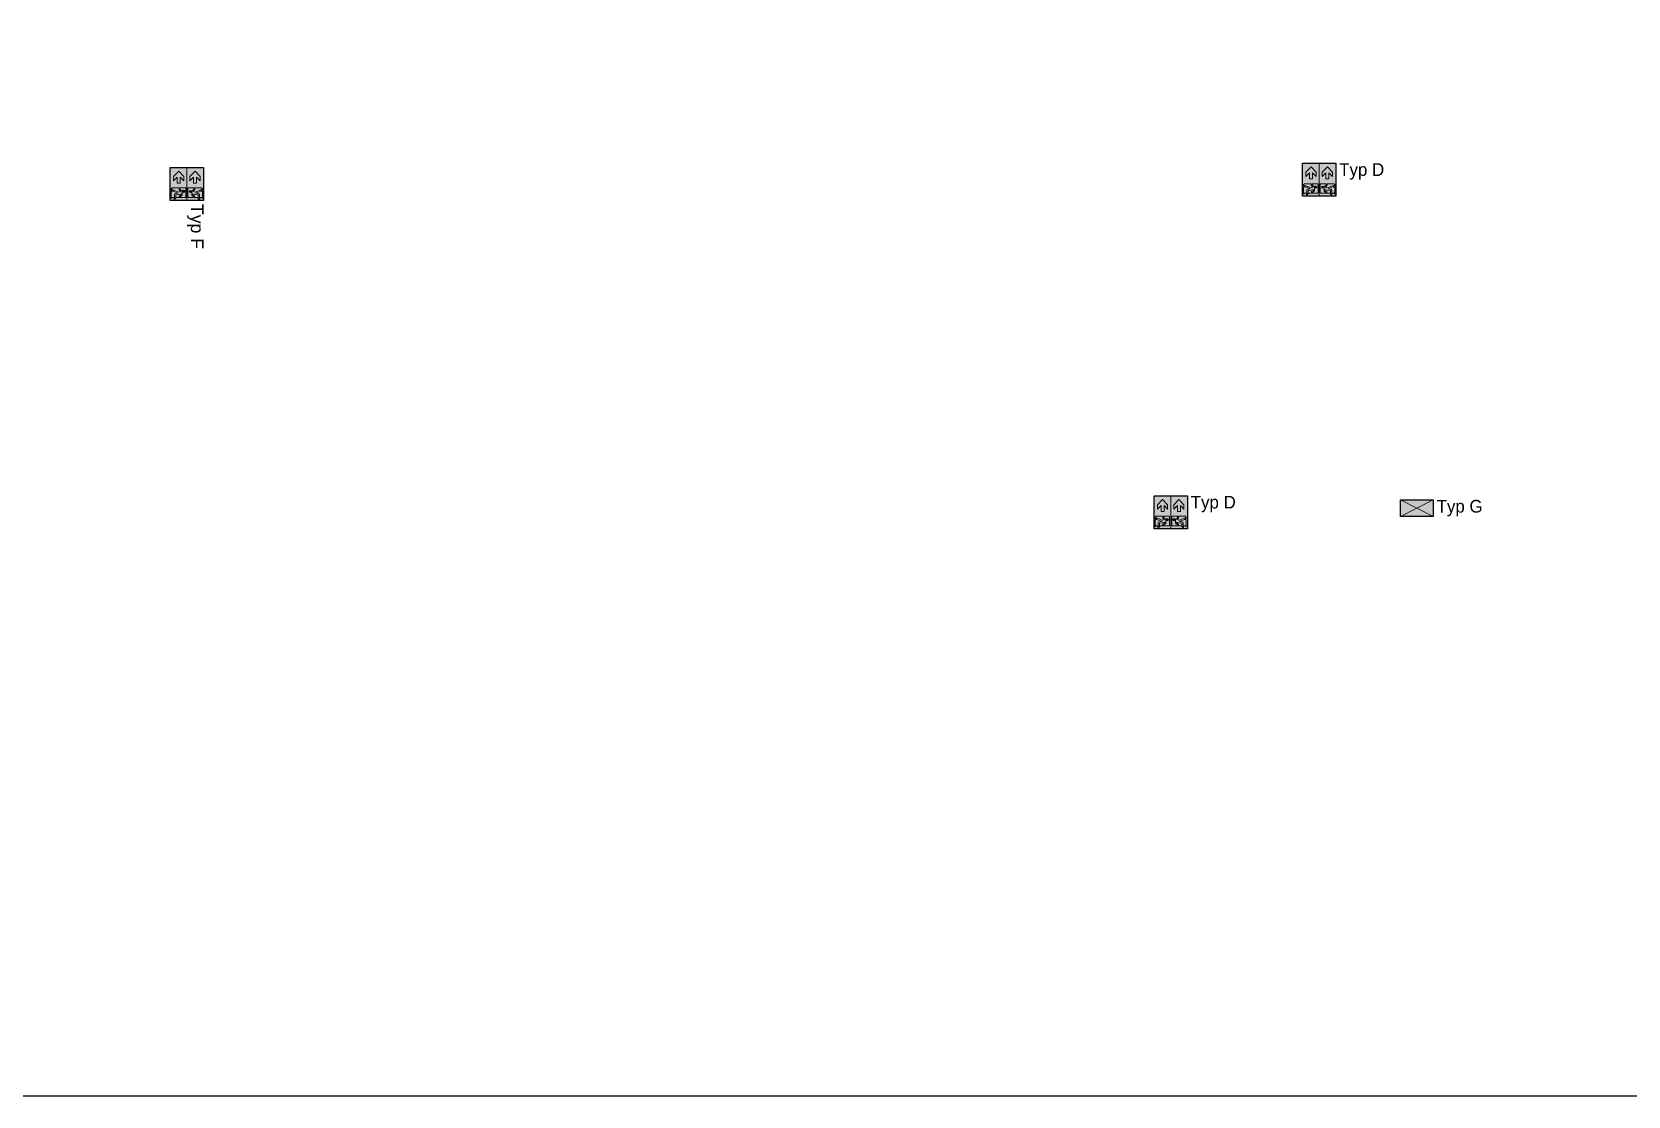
# Model space of a CAD drawing. Header units: millimetres. Extents: x 0 to 219001, y 0 to 181336.
# Drawn here: x 58443 to 90045, y 0 to 21067 of the extents above; entities that cross this region are included whole.
import ezdxf
from ezdxf.enums import TextEntityAlignment as Align

# ---------------------------------------------------------------- set-up
doc = ezdxf.new("R2018")
doc.units = ezdxf.units.MM
doc.header["$XCLIPFRAME"] = 2
for name, color, linetype, true_color in [('din_SIBEL_10_emergency_lighting', 114, 'Continuous', 0x20a956), ('din_SIBEL_50_type_name', 114, 'Continuous', 0x20a956), ('din_SIBEL_51_typenumber', 114, 'Continuous', 0x20a956), ('din_SIBEL_52_info', 114, 'Continuous', 0x20a956), ('din_SIBEL_53_additional_1', 114, 'Continuous', 0x20a956), ('din_SIBEL_54_additional_2', 114, 'Continuous', 0x20a956), ('din_SIBEL_61_labeling', 114, 'Continuous', 0x20a956)]:
    doc.layers.add(name, color=color, linetype=linetype, true_color=true_color)
doc.layers.add('din_SIBEL_10_emergency_lighting_yellow', color=40, linetype='Continuous')
doc.layers.add('din_SIBEL_31_color_white', color=255, linetype='Continuous')
doc.layers.add('din_SIBEL_32_color_black', color=250, linetype='Continuous', lineweight=0)
doc.layers.add('DIN_SIBEL_40_UMRISS', color=250, linetype='Continuous', plot=False)
doc.styles.get("Standard").update_dxf_attribs({"font": 'arial.ttf'})
picture_1 = doc.add_image_def('image1.jpg', size_in_pixel=(7021, 4967))

# ---------------------------------------------------------------- blocks, each defined once
blk = doc.blocks.new('STANDARDMASK_RZ_PLPR')
h = blk.add_hatch(color=256)
h.dxf.hatch_style = 1
h.paths.add_polyline_path([(328.0590986455944, 329.9779836250448), (-326.4183070866212, 329.9779836250503), (-326.4183070866112, 1.1227e-12), (328.0590986455917, -1.5916e-12)])
h.paths.add_polyline_path([(77.81306945732206, 136.8709992295912), (105.8964784401116, 136.870999229591, -0.2399524395792834), (108.9284831361096, 135.3270278762287), (132.1836790159464, 103.3511335414392, 0.239952439579283), (147.3437024959427, 95.63127677462478), (213.8733964769554, 95.63127677462421, 0.2840790438404102), (233.9929941749574, 108.0658719919632), (250.2700906326337, 140.6200649073143, 1), (233.5037592176288, 149.0032306148168), (217.2266627599593, 116.4490376994695, -0.2840790438404423), (213.8733964769586, 114.3766051632458), (191.3790024106172, 114.376605163246), (205.2005565498948, 152.0673701953254, 0.0687858006254984), (208.4729908414031, 167.1157506353805), (212.3689678319387, 217.7634515122321, -0.391902231199242), (216.1069905823544, 221.2249769783859), (265.266353343536, 221.2249769783855, 0.363158835613552), (296.6332872375643, 247.468436722454), (265.2663533435335, 247.4684367224561), (216.1069905823565, 247.4684367224565, 0.3919022311992351), (186.2028085790394, 219.7762329932337), (182.8642089247691, 176.3744374878275), (142.9018054084577, 273.780347262224, 0.3042679099072631), (129.0277840043822, 283.0845606608373), (110.7183565555829, 283.0845606608375), (158.0136683592217, 167.80513627843, -0.1873489039227215), (158.0650234725165, 165.0913583761186), (144.5267429385773, 128.1730679001901, -0.5998762433504822), (137.9748777782599, 127.2587391500689), (124.0885066160912, 146.3524994980453, 0.2399524395791912), (105.8964784401075, 155.6163276182126), (77.81306945732217, 155.6163276182128), (77.81306945732331, 290.5826920162867), (96.5583978459479, 309.3280204049054), (130.2999889454593, 309.3280204049051), (111.554660556842, 290.5826920162866), (131.5864649011463, 290.5826920162862, 0.1989123673795771), (142.1904239564704, 294.9749956718484), (156.5434486895362, 309.3280204049049), (284.0116817321565, 309.3280204049039), (265.2663533435341, 290.5826920162852), (265.2663533435335, 253.092035239042), (302.7570101207804, 253.0920352390417, -0.4142135623730951), (265.2663533435333, 215.6013784617996), (265.2663533435318, 20.64996322013826), (77.81306945732649, 20.64996322013984)], flags=16)
h.paths.add_polyline_path([(-16.81565623434733, 131.7259740056218), (-136.7857579215277, 131.7259740056229), (-61.8044443670402, 60.49372612885941), (-148.8971452118854, 60.49372612886008), (-255.4495381577168, 161.7184994274171), (-148.8971452118837, 262.943272725975), (-61.80444436703848, 262.9432727259707), (-136.7857579215201, 191.7110248492122), (-16.81565623434687, 191.7110248492112)], flags=16)
h.paths.add_polyline_path([(169.6651785615838, 65.63875135283149, -1), (124.676390428893, 65.63875135283149, -1)], flags=0)
h.paths.add_polyline_path([(328.0591152898477, -0.000376462034879), (-326.4182904423552, -0.000376462032122), (-326.4182904423679, -329.9783600870812), (328.0591152898477, -329.9783600870812)])
h.paths.add_polyline_path([(-16.81563959009247, -131.7263504676555), (-16.81563959009247, -191.7114013112448), (-136.7857412772656, -191.7114013112448), (-61.80442772278462, -262.943649188004), (-148.8971285676299, -262.9436491880077), (-255.4495215134622, -161.7188758894488), (-148.8971285676299, -60.49410259089268), (-61.80442772278468, -60.4941025908927), (-136.7857412772729, -131.7263504676555)], flags=16)
h.paths.add_polyline_path([(77.81308610158237, -20.65033968217426), (265.2663699877875, -20.65033968217426), (265.2663699877875, -215.6017549238356, -0.4142135623730951), (302.7570267650343, -253.0924117010779), (265.2663699877875, -253.0924117010779), (265.2663699877875, -290.5830684783211), (284.01169837641, -309.32839686694), (156.5434653337897, -309.32839686694), (142.1904406007238, -294.9753721338833, 0.1989123673795752), (131.5864815454, -290.5830684783211), (111.5546772010956, -290.5830684783211), (130.3000055897126, -309.32839686694), (96.55841449020129, -309.3283968669401), (77.81308610157691, -290.5830684783211), (77.81308610157691, -155.6167040802472), (105.8964950843623, -155.6167040802472, 0.2399524395791916), (124.088523260346, -146.3528759600801), (137.9748944225149, -127.2591156121038, -0.5998762433504864), (144.5267595828322, -128.1734443622251), (158.0650401167711, -165.0917348381538, -0.1873489039227215), (158.0136850034763, -167.8055127404652), (110.7183731998365, -283.0849371228721), (129.0278006486358, -283.0849371228721, 0.3042679099072641), (142.9018220527114, -273.780723724259), (182.8642255690237, -176.3748139498627), (186.2028252232935, -219.776609455269, 0.3919022311992345), (216.1070072266104, -247.468813184492), (265.2663699877875, -247.4688131844921), (296.6333038818183, -247.4688131844903, 0.3631588356135515), (265.2663699877902, -221.2253534404215), (216.1070072266085, -221.2253534404215, -0.3919022311992395), (212.3689844761929, -217.7638279742676), (208.4730074856578, -167.1161270974161, 0.0687858006254977), (205.2005731941496, -152.0677466573613), (191.3790190548724, -114.3769816252814), (213.8734131212137, -114.3769816252814, -0.2840790438404414), (217.2266794042144, -116.449414161505), (233.5037758618831, -149.0036070768517, 1), (250.2701072768887, -140.6204413693505), (233.9930108192125, -108.0662484539989, 0.2840790438404093), (213.8734131212106, -95.63165323665974), (147.3437191401979, -95.63165323665979, 0.2399524395792825), (132.1836956602014, -103.3515100034741), (108.9284997803644, -135.3274043382634, -0.239952439579283), (105.8964950843664, -136.8713756916257), (77.81308610157691, -136.8713756916257)], flags=16)
h.paths.add_polyline_path([(124.6224961947279, -65.60184271466167, -1), (169.6112843274187, -65.60184271466167, -1)], flags=0)
h = blk.add_hatch(color=256)
h.dxf.hatch_style = 1
h.paths.add_polyline_path([(169.6651785615838, 65.63875135283149, 1), (124.676390428893, 65.63875135283149, 1)])
h.paths.add_polyline_path([(169.6112843274187, -65.60184271466167, 1), (124.6224961947279, -65.60184271466167, 1)])
at = {"layer": 'din_SIBEL_31_color_white'}
h = blk.add_hatch(color=256, dxfattribs=at)
h.dxf.hatch_style = 1
h.paths.add_polyline_path([(-16.81565623434687, 191.7110248492112), (-136.78575792152, 191.7110248492122), (-61.80444436703851, 262.9432727259707), (-148.8971452118837, 262.943272725975), (-255.4495381577168, 161.7184994274171), (-148.8971452118854, 60.4937261288601), (-61.8044443670402, 60.49372612885941), (-136.7857579215277, 131.7259740056229), (-16.8156562343473, 131.7259740056218)])
h.paths.add_polyline_path([(110.7183565555829, 283.0845606608375), (129.0277840043822, 283.0845606608373, -0.3042679099072638), (142.9018054084577, 273.780347262224), (182.8642089247692, 176.3744374878274), (186.2028085790394, 219.7762329932337, -0.3919022311992357), (216.1069905823566, 247.4684367224565), (265.2663533435335, 247.4684367224561), (296.6332872375643, 247.468436722454, -0.3631588356135515), (265.266353343536, 221.2249769783855), (216.1069905823544, 221.2249769783859, 0.3919022311992487), (212.3689678319386, 217.7634515122321), (208.4729908414031, 167.1157506353806, -0.0687858006254986), (205.2005565498948, 152.0673701953255), (191.3790024106173, 114.376605163246), (213.8733964769585, 114.3766051632458, 0.2840790438404443), (217.2266627599593, 116.4490376994695), (233.5037592176284, 149.003230614816, -1), (250.2700906326339, 140.6200649073147), (233.9929941749574, 108.0658719919632, -0.28407904384041), (213.8733964769555, 95.63127677462421), (147.3437024959427, 95.63127677462478, -0.2399524395792828), (132.1836790159464, 103.3511335414392), (108.9284831361096, 135.3270278762287, 0.2399524395792823), (105.8964784401116, 136.870999229591), (77.81306945732206, 136.8709992295912), (77.81306945732649, 20.64996322013982), (265.2663533435316, 20.64996322013826), (265.2663533435333, 215.6013784617996, 0.4142135623730951), (302.7570101207804, 253.0920352390417), (265.2663533435336, 253.092035239042), (265.266353343534, 290.5826920162851), (284.0116817321565, 309.3280204049039), (156.5434486895362, 309.3280204049049), (142.1904239564704, 294.9749956718484, -0.1989123673795776), (131.5864649011463, 290.5826920162862), (111.5546605568419, 290.5826920162865), (130.2999889454593, 309.3280204049051), (96.55839784594787, 309.3280204049054), (77.81306945732331, 290.5826920162867), (77.81306945732217, 155.6163276182128), (105.8964784401075, 155.6163276182126, -0.2399524395791924), (124.0885066160913, 146.3524994980453), (137.9748777782599, 127.2587391500689, 0.599876243350485), (144.5267429385773, 128.1730679001901), (158.0650234725165, 165.0913583761187, 0.1873489039227209), (158.0136683592217, 167.8051362784301)])
h.paths.add_polyline_path([(169.6651785615838, 65.63875135283149, -1), (124.676390428893, 65.63875135283149, -1)], flags=16)
h.paths.add_polyline_path([(-61.80442772278458, -60.49410259089265), (-148.8971285676299, -60.49410259089268), (-255.4495215134621, -161.7188758894487), (-148.8971285676298, -262.9436491880076), (-61.8044277227846, -262.943649188004), (-136.7857412772656, -191.7114013112448), (-16.81563959009247, -191.7114013112448), (-16.81563959009247, -131.7263504676555), (-136.7857412772729, -131.7263504676555)])
h.paths.add_polyline_path([(265.2663699877874, -20.65033968217424), (77.81308610158237, -20.65033968217426), (77.81308610157691, -136.8713756916256), (105.8964950843664, -136.8713756916256, 0.239952439579279), (108.9284997803644, -135.3274043382633), (132.1836956602014, -103.3515100034741, -0.2399524395792828), (147.3437191401979, -95.63165323665974), (213.8734131212106, -95.63165323665974, -0.2840790438404086), (233.9930108192124, -108.0662484539989), (250.2701072768885, -140.62044136935, -1), (233.5037758618836, -149.0036070768526), (217.2266794042144, -116.4494141615051, 0.2840790438404506), (213.8734131212136, -114.3769816252813), (191.3790190548723, -114.3769816252813), (205.2005731941496, -152.0677466573611, -0.0687858006254988), (208.4730074856577, -167.1161270974162), (212.3689844761929, -217.7638279742676, 0.391902231199244), (216.1070072266085, -221.2253534404215), (265.2663699877902, -221.2253534404215, -0.3631588356135515), (296.6333038818183, -247.4688131844903), (265.2663699877875, -247.4688131844921), (216.1070072266104, -247.4688131844921, -0.3919022311992351), (186.2028252232935, -219.776609455269), (182.8642255690237, -176.3748139498629), (142.9018220527114, -273.780723724259, -0.3042679099072629), (129.0278006486358, -283.0849371228721), (110.7183731998365, -283.0849371228722), (158.0136850034763, -167.8055127404652, 0.1873489039227215), (158.0650401167711, -165.0917348381538), (144.5267595828322, -128.1734443622251, 0.5998762433504929), (137.9748944225148, -127.2591156121039), (124.088523260346, -146.35287596008, -0.2399524395791924), (105.8964950843623, -155.6167040802472), (77.81308610157691, -155.6167040802473), (77.81308610157691, -290.5830684783211), (96.55841449020119, -309.32839686694), (130.3000055897127, -309.32839686694), (111.5546772010956, -290.5830684783211), (131.5864815454, -290.5830684783211, -0.198912367379575), (142.1904406007238, -294.9753721338833), (156.5434653337896, -309.3283968669401), (284.0116983764101, -309.32839686694), (265.2663699877875, -290.5830684783212), (265.2663699877875, -253.0924117010779), (302.7570267650343, -253.0924117010779, 0.4142135623730951), (265.2663699877875, -215.6017549238356)])
h.paths.add_polyline_path([(124.6224961947279, -65.60184271466167, -1), (169.6112843274187, -65.60184271466167, -1)], flags=16)
at = {"layer": 'din_SIBEL_32_color_black'}
for points in [[(-326.4183070866212, 329.97798362505), (-326.4183070866112, 1.0232e-12), (328.0590986455917, -1.7053e-12), (328.0590986455944, 329.9779836250445)], [(-148.8971452118854, 60.49372612886009), (-61.80444436704021, 60.49372612885917), (-136.7857579215277, 131.7259740056229), (-16.81565623434733, 131.7259740056217), (-16.81565623434687, 191.7110248492111), (-136.78575792152, 191.7110248492122), (-61.80444436703851, 262.9432727259705), (-148.8971452118837, 262.943272725975), (-255.4495381577168, 161.7184994274171)], [(-326.4182904423679, -329.9783600870814), (-326.4182904423552, -0.0003764620322499), (328.0591152898477, -0.0003764620349784), (328.0591152898477, -329.9783600870814)], [(-148.8971285676299, -60.49410259089279), (-61.80442772278468, -60.49410259089279), (-136.7857412772729, -131.7263504676556), (-16.81563959009247, -131.7263504676556), (-16.81563959009247, -191.7114013112449), (-136.7857412772656, -191.7114013112449), (-61.80442772278468, -262.9436491880041), (-148.8971285676299, -262.9436491880077), (-255.4495215134622, -161.7188758894489)]]:
    blk.add_lwpolyline(points, close=True, dxfattribs=at)
blk.add_lwpolyline([(-326.4183070866112, 1.0232e-12), (328.0590986455917, -1.7053e-12)], dxfattribs=at)
for points in [[(77.81306945732206, 136.8709992295912), (77.81306945732649, 20.64996322013974), (265.2663533435317, 20.64996322013815), (265.2663533435333, 215.6013784617994, 0.4142135623730951), (302.7570101207804, 253.0920352390417), (265.2663533435335, 253.0920352390417), (265.266353343534, 290.5826920162849), (284.0116817321565, 309.3280204049038), (156.5434486895362, 309.3280204049047), (142.1904239564761, 294.974995671854, -0.198912367379724), (131.586464901146, 290.5826920162862), (111.554660556842, 290.5826920162862), (130.2999889454593, 309.3280204049051), (96.55839784594787, 309.3280204049051), (77.81306945732331, 290.5826920162867), (77.81306945732217, 155.6163276182128)], [(77.81306945732206, 136.8709992295912), (105.8964784401097, 136.8709992295908, -0.2399524395792699), (108.9284831361084, 135.3270278762302), (132.1836790159494, 103.351133541435, 0.2399524395792357), (147.3437024959446, 95.63127677462467), (213.8733964769587, 95.63127677462398, 0.2840790438404027), (233.9929941749586, 108.0658719919656), (250.2700906326346, 140.6200649073162, 0.9999999999997854), (233.5037592176298, 149.0032306148187), (217.2266627599591, 116.449037699469, -0.2840790438404027), (213.8733964769589, 114.3766051632456), (191.3790024106173, 114.376605163246), (205.2005565498796, 152.0673701952837, 0.0687858006255407), (208.4729908414005, 167.1157506353456), (212.3689678319387, 217.7634515122317, -0.3919022311992965), (216.106990582355, 221.2249769783857), (265.2663533435333, 221.2249769783853, 0.3631588356135758), (296.6332872375643, 247.468436722454), (265.2663533435335, 247.4684367224559), (216.1069905823552, 247.4684367224563, 0.3919022311992965), (186.2028085790388, 219.7762329932261), (182.8642089247692, 176.3744374878274), (142.9018054084575, 273.7803472622243, 0.3042679099072546), (129.0277840043823, 283.0845606608373), (110.7183565555829, 283.0845606608373), (158.0136683592185, 167.8051362784376, -0.1873489039227342), (158.0650234725193, 165.0913583761262), (144.5267429385776, 128.173067900191, -0.5998762433506102), (137.9748777782597, 127.2587391500692), (124.0885066160965, 146.352499498038, 0.2399524395792699), (105.8964784401098, 155.6163276182124), (77.81306945732217, 155.6163276182128)], [(77.81308610157691, -136.8713756916257), (77.81308610158237, -20.65033968217438), (265.2663699877875, -20.65033968217438), (265.2663699877875, -215.6017549238358, -0.4142135623730951), (302.7570267650343, -253.092411701078), (265.2663699877875, -253.092411701078), (265.2663699877875, -290.5830684783213), (284.01169837641, -309.3283968669401), (156.5434653337896, -309.3283968669401), (142.1904406007296, -294.9753721338892, 0.198912367379724), (131.5864815453996, -290.5830684783213), (111.5546772010956, -290.5830684783213), (130.3000055897126, -309.3283968669401), (96.55841449020124, -309.3283968669401), (77.81308610157691, -290.5830684783213), (77.81308610157691, -155.6167040802473)], [(77.81308610157691, -136.8713756916257), (105.8964950843646, -136.8713756916257, 0.2399524395792699), (108.9284997803632, -135.3274043382652), (132.1836956602045, -103.35151000347, -0.2399524395792357), (147.3437191401998, -95.63165323665987), (213.873413121214, -95.63165323665987, -0.2840790438404027), (233.9930108192137, -108.0662484540015), (250.2701072768894, -140.6204413693521, -0.9999999999997854), (233.5037758618845, -149.0036070768545), (217.2266794042142, -116.4494141615049, 0.2840790438404027), (213.873413121214, -114.3769816252814), (191.3790190548724, -114.3769816252814), (205.2005731941343, -152.0677466573196, -0.0687858006255407), (208.4730074856551, -167.1161270973815), (212.3689844761929, -217.7638279742676, 0.3919022311992965), (216.1070072266092, -221.2253534404216), (265.2663699877875, -221.2253534404216, -0.3631588356135758), (296.6333038818183, -247.4688131844904), (265.2663699877875, -247.4688131844922), (216.1070072266092, -247.4688131844922, -0.3919022311992965), (186.2028252232929, -219.7766094552616), (182.8642255690237, -176.3748139498629), (142.9018220527113, -273.7807237242595, -0.3042679099072546), (129.0278006486359, -283.0849371228723), (110.7183731998365, -283.0849371228723), (158.0136850034731, -167.8055127404731, 0.1873489039227342), (158.0650401167739, -165.0917348381616), (144.5267595828326, -128.1734443622261, 0.5998762433506102), (137.9748944225147, -127.2591156121042), (124.0885232603513, -146.352875960073, -0.2399524395792699), (105.8964950843646, -155.6167040802473), (77.81308610157691, -155.6167040802473)]]:
    blk.add_lwpolyline(points, format="xyb", dxfattribs=at)
for centre in [(147.1707844952384, 65.63875135283136), (147.1168902610733, -65.60184271466176)]:
    blk.add_circle(centre, 22.49439406634541, dxfattribs=at)
at = {"layer": 'DIN_SIBEL_40_UMRISS'}
blk.add_lwpolyline([(-326.4183070866212, 329.97798362505), (328.0591152898477, 329.97798362505), (328.0591152898477, -329.9783600870814), (-326.4183070866212, -329.9783600870814)], close=True, dxfattribs=at)
at = {"flags": 9}
for tag, p in [('NODEID2', (-5.68e-14, 0.2622499141480148)), ('NODEID1', (-5.68e-14, 0))]:
    blk.add_attdef(tag, p, '', height=0.2, dxfattribs=at)
at = {"layer": 'din_SIBEL_50_type_name', "flags": 9}
blk.add_attdef('TYPE', (-326.4183070865981, 339.9779836250502), '', height=25, dxfattribs=at)
at = {"layer": 'din_SIBEL_51_typenumber', "flags": 8}
blk.add_attdef('TYPENUMBER', text='', height=250, dxfattribs=at).set_placement((336.3762, 0), align=Align.TOP_LEFT)
blk.add_attdef('TYPENAME', text='', height=75, dxfattribs=at).set_placement((0, -349.9823), align=Align.TOP_CENTER)
at = {"layer": 'din_SIBEL_52_info', "flags": 8}
blk.add_attdef('INFOTEXT', text='', height=75, dxfattribs=at).set_placement((0, -444.9062999999999), align=Align.TOP_CENTER)
at = {"layer": 'din_SIBEL_53_additional_1', "flags": 8}
blk.add_attdef('ADDITIONAL_1', text='', height=75, dxfattribs=at).set_placement((0, -731.0878999999999), align=Align.TOP_CENTER)
at = {"layer": 'din_SIBEL_54_additional_2', "flags": 8}
blk.add_attdef('ADDITIONAL_2', text='', height=75, dxfattribs=at).set_placement((0, -831.0874999999999), align=Align.TOP_CENTER)
at = {"layer": 'din_SIBEL_61_labeling', "flags": 8}
for tag, p in [('LABELING1', (0, -539.9062999999999)), ('LABELING2', (0, -634.9063))]:
    blk.add_attdef(tag, text='', height=75, dxfattribs=at).set_placement(p, align=Align.TOP_CENTER)
blk = doc.blocks.new('STANDARDMASK_SL')
h = blk.add_hatch(color=256)
h.dxf.hatch_style = 1
h.paths.add_polyline_path([(-7.39e-13, -164.9911416942843), (-326.4183070866112, 1.1084e-12), (-326.4183070866256, -329.9822833885715)])
h.paths.add_polyline_path([(326.4183070866164, -329.9822833885715), (326.4183070866163, -1.1653e-12), (-6.821e-13, -164.9911416942844)])
at = {"layer": 'din_SIBEL_31_color_white'}
h = blk.add_hatch(color=256, dxfattribs=at)
h.dxf.hatch_style = 1
h.paths.add_polyline_path([(-326.4183070866112, 1.1084e-12), (0, -164.9911416942839), (326.4183070866163, -1.1653e-12)])
h.paths.add_polyline_path([(326.4183070866163, -329.9822833885715), (5.68e-14, -164.9911416942839), (-326.4183070866256, -329.9822833885715)])
at = {"layer": 'din_SIBEL_32_color_black'}
for p, q in [((-326.4183070866112, 1.1084e-12), (326.4183070866163, -329.9822833885715)), ((326.4183070866164, -1.1084e-12), (-326.4183070866256, -329.9822833885715))]:
    blk.add_line(p, q, dxfattribs=at)
blk.add_lwpolyline([(-326.4183070866256, -329.9822833885715), (-326.4183070866112, 1.1084e-12), (326.4183070866163, -1.1084e-12), (326.4183070866163, -329.9822833885715)], close=True, dxfattribs=at)
at = {"layer": 'DIN_SIBEL_40_UMRISS'}
blk.add_lwpolyline([(-326.4183070866112, 1.1369e-12), (326.4183070866163, 1.1369e-12), (326.4183070866163, -329.9822833885715), (-326.4183070866112, -329.9822833885715)], close=True, dxfattribs=at)
at = {"flags": 9}
for tag, p in [('NODEID2', (-5.68e-14, 0.2622499141480148)), ('NODEID1', (-5.68e-14, 0))]:
    blk.add_attdef(tag, p, '', height=0.2, dxfattribs=at)
at = {"layer": 'din_SIBEL_50_type_name', "flags": 9}
blk.add_attdef('TYPE', (-326.4183070866359, 18.12174824654721), '', height=25, dxfattribs=at)
at = {"layer": 'din_SIBEL_51_typenumber', "flags": 8}
blk.add_attdef('TYPENUMBER', text='', height=250, dxfattribs=at).set_placement((336.3762, 0), align=Align.TOP_LEFT)
blk.add_attdef('TYPENAME', text='', height=75, dxfattribs=at).set_placement((0, -349.9823), align=Align.TOP_CENTER)
at = {"layer": 'din_SIBEL_52_info', "flags": 8}
blk.add_attdef('INFOTEXT', text='', height=75, dxfattribs=at).set_placement((0, -444.9062999999999), align=Align.TOP_CENTER)
at = {"layer": 'din_SIBEL_53_additional_1', "flags": 8}
blk.add_attdef('ADDITIONAL_1', text='', height=75, dxfattribs=at).set_placement((0, -731.0878999999999), align=Align.TOP_CENTER)
at = {"layer": 'din_SIBEL_54_additional_2', "flags": 8}
blk.add_attdef('ADDITIONAL_2', text='', height=75, dxfattribs=at).set_placement((0, -831.0874999999999), align=Align.TOP_CENTER)
at = {"layer": 'din_SIBEL_61_labeling', "flags": 8}
for tag, p in [('LABELING1', (0, -539.9062999999999)), ('LABELING2', (0, -634.9063))]:
    blk.add_attdef(tag, text='', height=75, dxfattribs=at).set_placement(p, align=Align.TOP_CENTER)
blk = doc.blocks.new('STANDARD_RZ_PLPR')
h = blk.add_hatch(color=256)
h.dxf.hatch_style = 1
h.paths.add_polyline_path([(328.0590986455944, 329.9779836250448), (-326.4183070866212, 329.9779836250503), (-326.4183070866112, 1.1227e-12), (328.0590986455917, -1.5916e-12)])
h.paths.add_polyline_path([(77.81306945732206, 136.8709992295912), (105.8964784401116, 136.870999229591, -0.2399524395792834), (108.9284831361096, 135.3270278762287), (132.1836790159464, 103.3511335414392, 0.239952439579283), (147.3437024959427, 95.63127677462478), (213.8733964769554, 95.63127677462421, 0.2840790438404102), (233.9929941749574, 108.0658719919632), (250.2700906326337, 140.6200649073143, 1), (233.5037592176288, 149.0032306148168), (217.2266627599593, 116.4490376994695, -0.2840790438404423), (213.8733964769586, 114.3766051632458), (191.3790024106172, 114.376605163246), (205.2005565498948, 152.0673701953254, 0.0687858006254984), (208.4729908414031, 167.1157506353805), (212.3689678319387, 217.7634515122321, -0.391902231199242), (216.1069905823544, 221.2249769783859), (265.266353343536, 221.2249769783855, 0.363158835613552), (296.6332872375643, 247.468436722454), (265.2663533435335, 247.4684367224561), (216.1069905823565, 247.4684367224565, 0.3919022311992351), (186.2028085790394, 219.7762329932337), (182.8642089247691, 176.3744374878275), (142.9018054084577, 273.780347262224, 0.3042679099072631), (129.0277840043822, 283.0845606608373), (110.7183565555829, 283.0845606608375), (158.0136683592217, 167.80513627843, -0.1873489039227215), (158.0650234725165, 165.0913583761186), (144.5267429385773, 128.1730679001901, -0.5998762433504822), (137.9748777782599, 127.2587391500689), (124.0885066160912, 146.3524994980453, 0.2399524395791912), (105.8964784401075, 155.6163276182126), (77.81306945732217, 155.6163276182128), (77.81306945732331, 290.5826920162867), (96.5583978459479, 309.3280204049054), (130.2999889454593, 309.3280204049051), (111.554660556842, 290.5826920162866), (131.5864649011463, 290.5826920162862, 0.1989123673795771), (142.1904239564704, 294.9749956718484), (156.5434486895362, 309.3280204049049), (284.0116817321565, 309.3280204049039), (265.2663533435341, 290.5826920162852), (265.2663533435335, 253.092035239042), (302.7570101207804, 253.0920352390417, -0.4142135623730951), (265.2663533435333, 215.6013784617996), (265.2663533435318, 20.64996322013826), (77.81306945732649, 20.64996322013984)], flags=16)
h.paths.add_polyline_path([(-16.81565623434733, 131.7259740056218), (-136.7857579215277, 131.7259740056229), (-61.8044443670402, 60.49372612885941), (-148.8971452118854, 60.49372612886008), (-255.4495381577168, 161.7184994274171), (-148.8971452118837, 262.943272725975), (-61.80444436703848, 262.9432727259707), (-136.7857579215201, 191.7110248492122), (-16.81565623434687, 191.7110248492112)], flags=16)
h.paths.add_polyline_path([(169.6651785615838, 65.63875135283149, -1), (124.676390428893, 65.63875135283149, -1)], flags=0)
h.paths.add_polyline_path([(328.0591152898477, -0.000376462034879), (-326.4182904423552, -0.000376462032122), (-326.4182904423679, -329.9783600870812), (328.0591152898477, -329.9783600870812)])
h.paths.add_polyline_path([(-16.81563959009247, -131.7263504676555), (-16.81563959009247, -191.7114013112448), (-136.7857412772656, -191.7114013112448), (-61.80442772278462, -262.943649188004), (-148.8971285676299, -262.9436491880077), (-255.4495215134622, -161.7188758894488), (-148.8971285676299, -60.49410259089268), (-61.80442772278468, -60.4941025908927), (-136.7857412772729, -131.7263504676555)], flags=16)
h.paths.add_polyline_path([(77.81308610158237, -20.65033968217426), (265.2663699877875, -20.65033968217426), (265.2663699877875, -215.6017549238356, -0.4142135623730951), (302.7570267650343, -253.0924117010779), (265.2663699877875, -253.0924117010779), (265.2663699877875, -290.5830684783211), (284.01169837641, -309.32839686694), (156.5434653337897, -309.32839686694), (142.1904406007238, -294.9753721338833, 0.1989123673795752), (131.5864815454, -290.5830684783211), (111.5546772010956, -290.5830684783211), (130.3000055897126, -309.32839686694), (96.55841449020129, -309.3283968669401), (77.81308610157691, -290.5830684783211), (77.81308610157691, -155.6167040802472), (105.8964950843623, -155.6167040802472, 0.2399524395791916), (124.088523260346, -146.3528759600801), (137.9748944225149, -127.2591156121038, -0.5998762433504864), (144.5267595828322, -128.1734443622251), (158.0650401167711, -165.0917348381538, -0.1873489039227215), (158.0136850034763, -167.8055127404652), (110.7183731998365, -283.0849371228721), (129.0278006486358, -283.0849371228721, 0.3042679099072641), (142.9018220527114, -273.780723724259), (182.8642255690237, -176.3748139498627), (186.2028252232935, -219.776609455269, 0.3919022311992345), (216.1070072266104, -247.468813184492), (265.2663699877875, -247.4688131844921), (296.6333038818183, -247.4688131844903, 0.3631588356135515), (265.2663699877902, -221.2253534404215), (216.1070072266085, -221.2253534404215, -0.3919022311992395), (212.3689844761929, -217.7638279742676), (208.4730074856578, -167.1161270974161, 0.0687858006254977), (205.2005731941496, -152.0677466573613), (191.3790190548724, -114.3769816252814), (213.8734131212137, -114.3769816252814, -0.2840790438404414), (217.2266794042144, -116.449414161505), (233.5037758618831, -149.0036070768517, 1), (250.2701072768887, -140.6204413693505), (233.9930108192125, -108.0662484539989, 0.2840790438404093), (213.8734131212106, -95.63165323665974), (147.3437191401979, -95.63165323665979, 0.2399524395792825), (132.1836956602014, -103.3515100034741), (108.9284997803644, -135.3274043382634, -0.239952439579283), (105.8964950843664, -136.8713756916257), (77.81308610157691, -136.8713756916257)], flags=16)
h.paths.add_polyline_path([(124.6224961947279, -65.60184271466167, -1), (169.6112843274187, -65.60184271466167, -1)], flags=0)
h = blk.add_hatch(color=256)
h.dxf.hatch_style = 1
h.paths.add_polyline_path([(169.6651785615838, 65.63875135283149, 1), (124.676390428893, 65.63875135283149, 1)])
h.paths.add_polyline_path([(169.6112843274187, -65.60184271466167, 1), (124.6224961947279, -65.60184271466167, 1)])
at = {"layer": 'din_SIBEL_31_color_white'}
h = blk.add_hatch(color=256, dxfattribs=at)
h.dxf.hatch_style = 1
h.paths.add_polyline_path([(-16.81565623434687, 191.7110248492112), (-136.78575792152, 191.7110248492122), (-61.80444436703851, 262.9432727259707), (-148.8971452118837, 262.943272725975), (-255.4495381577168, 161.7184994274171), (-148.8971452118854, 60.4937261288601), (-61.8044443670402, 60.49372612885941), (-136.7857579215277, 131.7259740056229), (-16.8156562343473, 131.7259740056218)])
h.paths.add_polyline_path([(110.7183565555829, 283.0845606608375), (129.0277840043822, 283.0845606608373, -0.3042679099072638), (142.9018054084577, 273.780347262224), (182.8642089247692, 176.3744374878274), (186.2028085790394, 219.7762329932337, -0.3919022311992357), (216.1069905823566, 247.4684367224565), (265.2663533435335, 247.4684367224561), (296.6332872375643, 247.468436722454, -0.3631588356135515), (265.266353343536, 221.2249769783855), (216.1069905823544, 221.2249769783859, 0.3919022311992487), (212.3689678319386, 217.7634515122321), (208.4729908414031, 167.1157506353806, -0.0687858006254986), (205.2005565498948, 152.0673701953255), (191.3790024106173, 114.376605163246), (213.8733964769585, 114.3766051632458, 0.2840790438404443), (217.2266627599593, 116.4490376994695), (233.5037592176284, 149.003230614816, -1), (250.2700906326339, 140.6200649073147), (233.9929941749574, 108.0658719919632, -0.28407904384041), (213.8733964769555, 95.63127677462421), (147.3437024959427, 95.63127677462478, -0.2399524395792828), (132.1836790159464, 103.3511335414392), (108.9284831361096, 135.3270278762287, 0.2399524395792823), (105.8964784401116, 136.870999229591), (77.81306945732206, 136.8709992295912), (77.81306945732649, 20.64996322013982), (265.2663533435316, 20.64996322013826), (265.2663533435333, 215.6013784617996, 0.4142135623730951), (302.7570101207804, 253.0920352390417), (265.2663533435336, 253.092035239042), (265.266353343534, 290.5826920162851), (284.0116817321565, 309.3280204049039), (156.5434486895362, 309.3280204049049), (142.1904239564704, 294.9749956718484, -0.1989123673795776), (131.5864649011463, 290.5826920162862), (111.5546605568419, 290.5826920162865), (130.2999889454593, 309.3280204049051), (96.55839784594787, 309.3280204049054), (77.81306945732331, 290.5826920162867), (77.81306945732217, 155.6163276182128), (105.8964784401075, 155.6163276182126, -0.2399524395791924), (124.0885066160913, 146.3524994980453), (137.9748777782599, 127.2587391500689, 0.599876243350485), (144.5267429385773, 128.1730679001901), (158.0650234725165, 165.0913583761187, 0.1873489039227209), (158.0136683592217, 167.8051362784301)])
h.paths.add_polyline_path([(169.6651785615838, 65.63875135283149, -1), (124.676390428893, 65.63875135283149, -1)], flags=16)
h.paths.add_polyline_path([(-61.80442772278458, -60.49410259089265), (-148.8971285676299, -60.49410259089268), (-255.4495215134621, -161.7188758894487), (-148.8971285676298, -262.9436491880076), (-61.8044277227846, -262.943649188004), (-136.7857412772656, -191.7114013112448), (-16.81563959009247, -191.7114013112448), (-16.81563959009247, -131.7263504676555), (-136.7857412772729, -131.7263504676555)])
h.paths.add_polyline_path([(265.2663699877874, -20.65033968217424), (77.81308610158237, -20.65033968217426), (77.81308610157691, -136.8713756916256), (105.8964950843664, -136.8713756916256, 0.239952439579279), (108.9284997803644, -135.3274043382633), (132.1836956602014, -103.3515100034741, -0.2399524395792828), (147.3437191401979, -95.63165323665974), (213.8734131212106, -95.63165323665974, -0.2840790438404086), (233.9930108192124, -108.0662484539989), (250.2701072768885, -140.62044136935, -1), (233.5037758618836, -149.0036070768526), (217.2266794042144, -116.4494141615051, 0.2840790438404506), (213.8734131212136, -114.3769816252813), (191.3790190548723, -114.3769816252813), (205.2005731941496, -152.0677466573611, -0.0687858006254988), (208.4730074856577, -167.1161270974162), (212.3689844761929, -217.7638279742676, 0.391902231199244), (216.1070072266085, -221.2253534404215), (265.2663699877902, -221.2253534404215, -0.3631588356135515), (296.6333038818183, -247.4688131844903), (265.2663699877875, -247.4688131844921), (216.1070072266104, -247.4688131844921, -0.3919022311992351), (186.2028252232935, -219.776609455269), (182.8642255690237, -176.3748139498629), (142.9018220527114, -273.780723724259, -0.3042679099072629), (129.0278006486358, -283.0849371228721), (110.7183731998365, -283.0849371228722), (158.0136850034763, -167.8055127404652, 0.1873489039227215), (158.0650401167711, -165.0917348381538), (144.5267595828322, -128.1734443622251, 0.5998762433504929), (137.9748944225148, -127.2591156121039), (124.088523260346, -146.35287596008, -0.2399524395791924), (105.8964950843623, -155.6167040802472), (77.81308610157691, -155.6167040802473), (77.81308610157691, -290.5830684783211), (96.55841449020119, -309.32839686694), (130.3000055897127, -309.32839686694), (111.5546772010956, -290.5830684783211), (131.5864815454, -290.5830684783211, -0.198912367379575), (142.1904406007238, -294.9753721338833), (156.5434653337896, -309.3283968669401), (284.0116983764101, -309.32839686694), (265.2663699877875, -290.5830684783212), (265.2663699877875, -253.0924117010779), (302.7570267650343, -253.0924117010779, 0.4142135623730951), (265.2663699877875, -215.6017549238356)])
h.paths.add_polyline_path([(124.6224961947279, -65.60184271466167, -1), (169.6112843274187, -65.60184271466167, -1)], flags=16)
at = {"layer": 'din_SIBEL_32_color_black'}
for points in [[(-326.4183070866212, 329.97798362505), (-326.4183070866112, 1.0232e-12), (328.0590986455917, -1.7053e-12), (328.0590986455944, 329.9779836250445)], [(-148.8971452118854, 60.49372612886009), (-61.80444436704021, 60.49372612885917), (-136.7857579215277, 131.7259740056229), (-16.81565623434733, 131.7259740056217), (-16.81565623434687, 191.7110248492111), (-136.78575792152, 191.7110248492122), (-61.80444436703851, 262.9432727259705), (-148.8971452118837, 262.943272725975), (-255.4495381577168, 161.7184994274171)], [(-326.4182904423679, -329.9783600870814), (-326.4182904423552, -0.0003764620322499), (328.0591152898477, -0.0003764620349784), (328.0591152898477, -329.9783600870814)], [(-148.8971285676299, -60.49410259089279), (-61.80442772278468, -60.49410259089279), (-136.7857412772729, -131.7263504676556), (-16.81563959009247, -131.7263504676556), (-16.81563959009247, -191.7114013112449), (-136.7857412772656, -191.7114013112449), (-61.80442772278468, -262.9436491880041), (-148.8971285676299, -262.9436491880077), (-255.4495215134622, -161.7188758894489)]]:
    blk.add_lwpolyline(points, close=True, dxfattribs=at)
blk.add_lwpolyline([(-326.4183070866112, 1.0232e-12), (328.0590986455917, -1.7053e-12)], dxfattribs=at)
for points in [[(77.81306945732206, 136.8709992295912), (77.81306945732649, 20.64996322013974), (265.2663533435317, 20.64996322013815), (265.2663533435333, 215.6013784617994, 0.4142135623730951), (302.7570101207804, 253.0920352390417), (265.2663533435335, 253.0920352390417), (265.266353343534, 290.5826920162849), (284.0116817321565, 309.3280204049038), (156.5434486895362, 309.3280204049047), (142.1904239564761, 294.974995671854, -0.198912367379724), (131.586464901146, 290.5826920162862), (111.554660556842, 290.5826920162862), (130.2999889454593, 309.3280204049051), (96.55839784594787, 309.3280204049051), (77.81306945732331, 290.5826920162867), (77.81306945732217, 155.6163276182128)], [(77.81306945732206, 136.8709992295912), (105.8964784401097, 136.8709992295908, -0.2399524395792699), (108.9284831361084, 135.3270278762302), (132.1836790159494, 103.351133541435, 0.2399524395792357), (147.3437024959446, 95.63127677462467), (213.8733964769587, 95.63127677462398, 0.2840790438404027), (233.9929941749586, 108.0658719919656), (250.2700906326346, 140.6200649073162, 0.9999999999997854), (233.5037592176298, 149.0032306148187), (217.2266627599591, 116.449037699469, -0.2840790438404027), (213.8733964769589, 114.3766051632456), (191.3790024106173, 114.376605163246), (205.2005565498796, 152.0673701952837, 0.0687858006255407), (208.4729908414005, 167.1157506353456), (212.3689678319387, 217.7634515122317, -0.3919022311992965), (216.106990582355, 221.2249769783857), (265.2663533435333, 221.2249769783853, 0.3631588356135758), (296.6332872375643, 247.468436722454), (265.2663533435335, 247.4684367224559), (216.1069905823552, 247.4684367224563, 0.3919022311992965), (186.2028085790388, 219.7762329932261), (182.8642089247692, 176.3744374878274), (142.9018054084575, 273.7803472622243, 0.3042679099072546), (129.0277840043823, 283.0845606608373), (110.7183565555829, 283.0845606608373), (158.0136683592185, 167.8051362784376, -0.1873489039227342), (158.0650234725193, 165.0913583761262), (144.5267429385776, 128.173067900191, -0.5998762433506102), (137.9748777782597, 127.2587391500692), (124.0885066160965, 146.352499498038, 0.2399524395792699), (105.8964784401098, 155.6163276182124), (77.81306945732217, 155.6163276182128)], [(77.81308610157691, -136.8713756916257), (77.81308610158237, -20.65033968217438), (265.2663699877875, -20.65033968217438), (265.2663699877875, -215.6017549238358, -0.4142135623730951), (302.7570267650343, -253.092411701078), (265.2663699877875, -253.092411701078), (265.2663699877875, -290.5830684783213), (284.01169837641, -309.3283968669401), (156.5434653337896, -309.3283968669401), (142.1904406007296, -294.9753721338892, 0.198912367379724), (131.5864815453996, -290.5830684783213), (111.5546772010956, -290.5830684783213), (130.3000055897126, -309.3283968669401), (96.55841449020124, -309.3283968669401), (77.81308610157691, -290.5830684783213), (77.81308610157691, -155.6167040802473)], [(77.81308610157691, -136.8713756916257), (105.8964950843646, -136.8713756916257, 0.2399524395792699), (108.9284997803632, -135.3274043382652), (132.1836956602045, -103.35151000347, -0.2399524395792357), (147.3437191401998, -95.63165323665987), (213.873413121214, -95.63165323665987, -0.2840790438404027), (233.9930108192137, -108.0662484540015), (250.2701072768894, -140.6204413693521, -0.9999999999997854), (233.5037758618845, -149.0036070768545), (217.2266794042142, -116.4494141615049, 0.2840790438404027), (213.873413121214, -114.3769816252814), (191.3790190548724, -114.3769816252814), (205.2005731941343, -152.0677466573196, -0.0687858006255407), (208.4730074856551, -167.1161270973815), (212.3689844761929, -217.7638279742676, 0.3919022311992965), (216.1070072266092, -221.2253534404216), (265.2663699877875, -221.2253534404216, -0.3631588356135758), (296.6333038818183, -247.4688131844904), (265.2663699877875, -247.4688131844922), (216.1070072266092, -247.4688131844922, -0.3919022311992965), (186.2028252232929, -219.7766094552616), (182.8642255690237, -176.3748139498629), (142.9018220527113, -273.7807237242595, -0.3042679099072546), (129.0278006486359, -283.0849371228723), (110.7183731998365, -283.0849371228723), (158.0136850034731, -167.8055127404731, 0.1873489039227342), (158.0650401167739, -165.0917348381616), (144.5267595828326, -128.1734443622261, 0.5998762433506102), (137.9748944225147, -127.2591156121042), (124.0885232603513, -146.352875960073, -0.2399524395792699), (105.8964950843646, -155.6167040802473), (77.81308610157691, -155.6167040802473)]]:
    blk.add_lwpolyline(points, format="xyb", dxfattribs=at)
for centre in [(147.1707844952384, 65.63875135283136), (147.1168902610733, -65.60184271466176)]:
    blk.add_circle(centre, 22.49439406634541, dxfattribs=at)
at = {"layer": 'DIN_SIBEL_40_UMRISS'}
blk.add_lwpolyline([(-326.4183070866212, 329.97798362505), (328.0591152898477, 329.97798362505), (328.0591152898477, -329.9783600870814), (-326.4183070866212, -329.9783600870814)], close=True, dxfattribs=at)
at = {"flags": 9}
for tag, p in [('NODEID2', (-5.68e-14, 0.2622499141480148)), ('NODEID1', (-5.68e-14, 0))]:
    blk.add_attdef(tag, p, '', height=0.2, dxfattribs=at)
at = {"layer": 'din_SIBEL_50_type_name', "flags": 9}
blk.add_attdef('TYPE', (-326.4183070865981, 339.9779836250502), '', height=25, dxfattribs=at)
at = {"layer": 'din_SIBEL_50_type_name', "flags": 8}
blk.add_attdef('TYPENAME', text='', height=75, dxfattribs=at).set_placement((-3.7e-15, -349.9822833885715), align=Align.TOP_CENTER)
at = {"layer": 'din_SIBEL_51_typenumber', "flags": 8}
blk.add_attdef('TYPENUMBER', text='', height=250, dxfattribs=at).set_placement((336.3761786534068, 0.9169481224736123), align=Align.TOP_LEFT)
at = {"layer": 'din_SIBEL_52_info', "flags": 8}
blk.add_attdef('INFOTEXT', text='', height=75, dxfattribs=at).set_placement((0.8682408883346397, -444.9063221536325), align=Align.TOP_CENTER)
at = {"layer": 'din_SIBEL_53_additional_1', "flags": 8}
blk.add_attdef('ADDITIONAL_1', text='', height=75, dxfattribs=at).set_placement((0.8202784450453464, -731.0878535739611), align=Align.TOP_CENTER)
at = {"layer": 'din_SIBEL_54_additional_2', "flags": 8}
blk.add_attdef('ADDITIONAL_2', text='', height=75, dxfattribs=at).set_placement((-2.182991366629551, -831.0874533660209), align=Align.TOP_CENTER)
at = {"layer": 'din_SIBEL_61_labeling', "flags": 8}
for tag, p in [('LABELING1', (0.8682408883346029, -539.9063221536323)), ('LABELING2', (0.8682408883346397, -634.9063221536323))]:
    blk.add_attdef(tag, text='', height=75, dxfattribs=at).set_placement(p, align=Align.TOP_CENTER)

msp = doc.modelspace()

# ---------------------------------------------------------------- block references
at = {"layer": 'din_SIBEL_10_emergency_lighting'}
ref = msp.add_blockref('STANDARD_RZ_PLPR', (61511.23982402781, 18055.7246326133), dxfattribs=dict(at, rotation=270))
ref.add_attrib('TYPENUMBER', 'Typ F', dxfattribs={"layer": 'din_SIBEL_51_typenumber', "height": 250, "rotation": 270, "flags": 8}).set_placement((61841.21780765286, 17662.05369426548), align=Align.TOP_LEFT)
ref = msp.add_blockref('STANDARDMASK_RZ_PLPR', (83928.78530479412, 18140.64822525611), dxfattribs=dict(at, rotation=270))
lines = msp.add_mtext('Typ D', dxfattribs={"layer": 'din_SIBEL_51_typenumber', "insert": (84324.75888514418, 18467.06653234273), "char_height": 250, "attachment_point": 1, "bg_fill": 3, "box_fill_scale": 1.1, "bg_fill_color": 256, "bg_fill_transparency": 0})
ref.add_attrib('TYPENUMBER', '', (84324.75888514418, 18467.06653234273), dxfattribs={"flags": 8}).embed_mtext(lines)
ref = msp.add_blockref('STANDARDMASK_RZ_PLPR', (80989.29235127236, 11556.14782828672), dxfattribs=dict(at, rotation=270))
lines = msp.add_mtext('Typ D', dxfattribs={"layer": 'din_SIBEL_51_typenumber', "insert": (81385.26593162243, 11882.56613537334), "char_height": 250, "attachment_point": 1, "bg_fill": 3, "box_fill_scale": 1.1, "bg_fill_color": 256, "bg_fill_transparency": 0})
ref.add_attrib('TYPENUMBER', '', (81385.26593162243, 11882.56613537334), dxfattribs={"flags": 8}).embed_mtext(lines)
at = {"layer": 'din_SIBEL_10_emergency_lighting_yellow'}
ref = msp.add_blockref('STANDARDMASK_SL', (85862.23413848453, 11801.7991362449), dxfattribs=at)
lines = msp.add_mtext('Typ G', dxfattribs={"layer": 'din_SIBEL_51_typenumber', "insert": (86253.93610698848, 11801.7991362449), "char_height": 250, "attachment_point": 1, "bg_fill": 3, "box_fill_scale": 1.1, "bg_fill_color": 256, "bg_fill_transparency": 0})
ref.add_attrib('TYPENUMBER', '', (86253.93610698848, 11801.7991362449), dxfattribs={"flags": 8}).embed_mtext(lines)

# ---------------------------------------------------------------- pictures from other files: only their frames are drawn
image = msp.add_image(picture_1, insert=(0, 0), size_in_units=(119115.92189180804, 84268.44951383144))
image.set_boundary_path([(-0.5, -0.5), (7020.5, 4966.499999999999)])
image.dxf.clipping = 0

doc.saveas('drawing.dxf')
